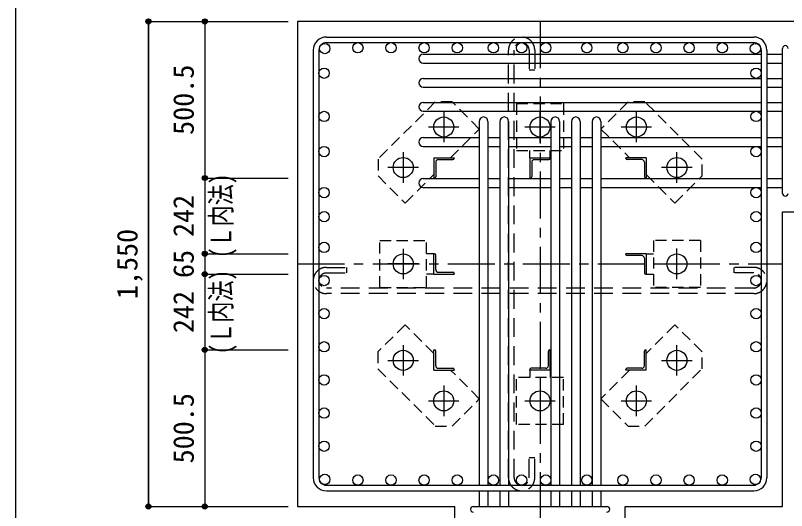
# Model space of a CAD drawing. Units: millimetres at full size, sheet at 1:30. Extents: x -5973 to 5954, y -4195 to 4201.
# Drawn here: x -5973 to -3508, y 1668 to 3250 of the extents above; entities that cross this region are included whole.
import ezdxf
from ezdxf.enums import TextEntityAlignment as Align

# ---------------------------------------------------------------- set-up
doc = ezdxf.new("R2010")
doc.units = ezdxf.units.MM
doc.header["$LTSCALE"] = 30
doc.header["$PDMODE"] = 32
doc.header["$PDSIZE"] = 15
for name, pattern in [('CHAIN1', [8, 5, -1, 1, -1]), ('DASHED1', [1.8, 1.2, -0.6]), ('DASHED2', [3, 2, -1])]:
    doc.linetypes.add(name, pattern=pattern)
for name, color, linetype in [('0-1_躯体線', 2, 'Continuous'), ('0-2_アンカーボルト', 4, 'CHAIN1'), ('0-3_立上り筋', 3, 'Continuous'), ('0-4_フープ筋', 7, 'Continuous'), ('0-5_基礎梁筋', 7, 'Continuous'), ('0-6_スタラップ筋', 7, 'Continuous'), ('0-7_文字', 4, 'Continuous'), ('0-9_プレート', 4, 'DASHED1'), ('0-A_アングル', 4, 'Continuous'), ('0-C', 7, 'DASHED2'), ('0-D_寸法', 4, 'Continuous'), ('F-0_枠', 6, 'Continuous')]:
    doc.layers.add(name, color=color, linetype=linetype)
doc.styles.add('ＭＳ ゴシック', font='')
doc.styles.get('ＭＳ ゴシック').set_extended_font_data('MS Gothic')

msp = doc.modelspace()

# ---------------------------------------------------------------- linework, layer by layer
at = {"layer": '0-1_躯体線'}
for p, q in [((-5070.8, 3231.03), (-5070.8, 1681.03)), ((-3120.8, 3231.03), (-5070.8, 3231.03)), ((-3520.8, 2622.53), (-3120.8, 2622.53)), ((-3520.8, 1681.03), (-3520.8, 2622.53)), ((-5070.8, 1681.03), (-4568.3, 1681.03)), ((-4568.3, 1281.03), (-4568.3, 1681.03)), ((-4023.3, 1281.03), (-4023.3, 1681.03)), ((-4023.3, 1681.03), (-3520.8, 1681.03))]:
    msp.add_line(p, q, dxfattribs=at)
at = {"layer": '0-2_アンカーボルト'}
for p, q in [((-4603.8, 2942.23), (-4603.8, 2844.73)), ((-4295.8, 2844.73), (-4295.8, 2942.23)), ((-3987.8, 2844.73), (-3987.8, 2942.23)), ((-4555, 2893.53), (-4652.5, 2893.53)), ((-4247.1, 2893.53), (-4344.6, 2893.53)), ((-3939.1, 2893.53), (-4036.6, 2893.53)), ((-4733.3, 2812.73), (-4733.3, 2715.23)), ((-3858.3, 2715.23), (-3858.3, 2812.73)), ((-4684.5, 2764.03), (-4782, 2764.03)), ((-3809.6, 2764.03), (-3907.1, 2764.03)), ((-4733.3, 2504.73), (-4733.3, 2407.23)), ((-3858.3, 2407.33), (-3858.3, 2504.83)), ((-4684.5, 2456.03), (-4782, 2456.03)), ((-3907.1, 2456.03), (-3809.6, 2456.03)), ((-4733.3, 2196.83), (-4733.3, 2099.33)), ((-3858.3, 2099.33), (-3858.3, 2196.83)), ((-4782, 2148.03), (-4684.5, 2148.03)), ((-3907.1, 2148.03), (-3809.6, 2148.03)), ((-4603.8, 2067.33), (-4603.8, 1969.83)), ((-4295.8, 2067.33), (-4295.8, 1969.83)), ((-3987.8, 1969.83), (-3987.8, 2067.33)), ((-4652.5, 2018.53), (-4555, 2018.53)), ((-4344.5, 2018.53), (-4247, 2018.53)), ((-4036.6, 2018.53), (-3939.1, 2018.53))]:
    msp.add_line(p, q, dxfattribs=at)
at = {"layer": '0-2_アンカーボルト', "color": 3, "linetype": 'Continuous'}
for centre in [(-4603.8, 2893.53), (-4295.8, 2893.53), (-3987.8, 2893.53), (-4733.3, 2764.03), (-3858.3, 2764.03), (-4733.3, 2456.03), (-3858.3, 2456.03), (-4733.3, 2148.03), (-3858.3, 2148.03), (-4603.8, 2018.53), (-4295.8, 2018.53), (-3987.8, 2018.53)]:
    msp.add_circle(centre, 32, dxfattribs=at)
at = {"layer": '0-3_立上り筋'}
for centre in [(-4984.1, 3144.33), (-4878.21, 3146.53), (-4772.32, 3146.53), (-4666.43, 3146.53), (-4560.53, 3146.53), (-4445.1, 3146.53), (-4354.8, 3146.53), (-4277.8, 3146.53), (-4146.5, 3146.53), (-4031.07, 3146.53), (-3925.18, 3146.53), (-3819.28, 3146.53), (-3713.39, 3146.53), (-3607.5, 3144.33), (-4986.3, 3065.33), (-3605.3, 3065.33), (-4986.3, 2927.33), (-3605.3, 2927.33), (-4986.3, 2815.03), (-3605.3, 2815.03), (-4986.3, 2684.03), (-3605.3, 2684.03), (-4986.3, 2607.03), (-3605.3, 2607.03), (-4986.3, 2508.98), (-3605.3, 2508.98), (-4986.3, 2403.08), (-3605.3, 2403.08), (-4986.3, 2297.19), (-3605.3, 2297.19), (-4986.3, 2191.3), (-3605.3, 2191.3), (-4986.3, 2085.41), (-3605.3, 2085.41), (-4986.3, 1979.51), (-3605.3, 1979.51), (-4986.3, 1873.62), (-3605.3, 1873.62), (-4984.1, 1767.73), (-4878.21, 1765.53), (-4772.32, 1765.53), (-4666.43, 1765.53), (-4560.53, 1765.53), (-4445.1, 1765.53), (-4354.8, 1765.53), (-4277.8, 1765.53), (-4146.5, 1765.53), (-4031.07, 1765.53), (-3925.18, 1765.53), (-3819.28, 1765.53), (-3713.39, 1765.53), (-3607.5, 1767.73)]:
    msp.add_circle(centre, 16.5, dxfattribs=at)
at = {"layer": '0-4_フープ筋'}
for p, q in [((-4978.8, 3181.03), (-3612.8, 3181.03)), ((-4978.8, 3163.03), (-3612.8, 3163.03)), ((-5020.8, 3139.03), (-5020.8, 1773.03)), ((-5002.8, 3139.03), (-5002.8, 1773.03)), ((-3588.8, 3139.03), (-3588.8, 1773.03)), ((-3570.8, 3139.03), (-3570.8, 1773.03)), ((-4978.8, 1749.03), (-3612.8, 1749.03)), ((-4978.8, 1731.03), (-3612.8, 1731.03))]:
    msp.add_line(p, q, dxfattribs=at)
for centre, radius, start, end in [((-4978.8, 3139.03), 42, 90, 180), ((-3612.8, 3139.03), 42, 0, 90), ((-4978.8, 3139.03), 24, 90, 180), ((-3612.8, 3139.03), 24, 0, 90), ((-4978.8, 1773.03), 42, 180, 270), ((-4978.8, 1773.03), 24, 180, 270), ((-3612.8, 1773.03), 42, 270, 0), ((-3612.8, 1773.03), 24, 270, 0)]:
    msp.add_arc(centre, radius, start, end, dxfattribs=at)
at = {"layer": '0-5_基礎梁筋'}
for p, q in [((-4669.3, 3125.83), (-3588.8, 3125.83)), ((-3570.8, 3125.83), (-3520.8, 3125.83)), ((-4669.3, 3097.83), (-3588.8, 3097.83)), ((-3570.8, 3097.83), (-3520.8, 3097.83)), ((-4669.3, 3048.83), (-3588.8, 3048.83)), ((-3570.8, 3048.83), (-3520.8, 3048.83)), ((-4669.3, 3020.83), (-3588.8, 3020.83)), ((-3570.8, 3020.83), (-3520.8, 3020.83)), ((-4669.3, 2971.83), (-3588.8, 2971.83)), ((-3570.8, 2971.83), (-3520.8, 2971.83)), ((-4669.3, 2943.83), (-3588.8, 2943.83)), ((-3570.8, 2943.83), (-3520.8, 2943.83)), ((-4490.3, 2911.53), (-4490.3, 1749.03)), ((-4462.3, 2911.53), (-4462.3, 1749.03)), ((-4424.3, 2911.53), (-4424.3, 1749.03)), ((-4396.3, 2911.53), (-4396.3, 1749.03)), ((-4261.3, 2911.53), (-4261.3, 1749.03)), ((-4233.3, 2911.53), (-4233.3, 1749.03)), ((-4195.3, 2911.53), (-4195.3, 1749.03)), ((-4167.3, 2911.53), (-4167.3, 1749.03)), ((-4129.3, 2911.53), (-4129.3, 1749.03)), ((-4101.3, 2911.53), (-4101.3, 1749.03)), ((-4669.3, 2859.53), (-4490.3, 2859.53)), ((-4462.3, 2859.53), (-4424.3, 2859.53)), ((-4396.3, 2859.53), (-4261.3, 2859.53)), ((-4233.3, 2859.53), (-4195.3, 2859.53)), ((-4167.3, 2859.53), (-4129.3, 2859.53)), ((-4101.3, 2859.53), (-3588.8, 2859.53)), ((-3570.8, 2859.53), (-3520.8, 2859.53)), ((-4669.3, 2831.53), (-4490.3, 2831.53)), ((-4462.3, 2831.53), (-4424.3, 2831.53)), ((-4396.3, 2831.53), (-4261.3, 2831.53)), ((-4233.3, 2831.53), (-4195.3, 2831.53)), ((-4167.3, 2831.53), (-4129.3, 2831.53)), ((-4101.3, 2831.53), (-3588.8, 2831.53)), ((-3570.8, 2831.53), (-3520.8, 2831.53)), ((-4669.3, 2728.53), (-4490.3, 2728.53)), ((-4462.3, 2728.53), (-4424.3, 2728.53)), ((-4396.3, 2728.53), (-4261.3, 2728.53)), ((-4233.3, 2728.53), (-4195.3, 2728.53)), ((-4167.3, 2728.53), (-4129.3, 2728.53)), ((-4101.3, 2728.53), (-3588.8, 2728.53)), ((-3570.8, 2728.53), (-3520.8, 2728.53)), ((-4669.3, 2700.53), (-4490.3, 2700.53)), ((-4462.3, 2700.53), (-4424.3, 2700.53)), ((-4396.3, 2700.53), (-4261.3, 2700.53)), ((-4233.3, 2700.53), (-4195.3, 2700.53)), ((-4167.3, 2700.53), (-4129.3, 2700.53)), ((-4101.3, 2700.53), (-3588.8, 2700.53)), ((-3570.8, 2700.53), (-3520.8, 2700.53)), ((-4490.3, 1731.03), (-4490.3, 1681.03)), ((-4462.3, 1731.03), (-4462.3, 1681.03)), ((-4424.3, 1731.03), (-4424.3, 1681.03)), ((-4396.3, 1731.03), (-4396.3, 1681.03)), ((-4261.3, 1731.03), (-4261.3, 1681.03)), ((-4233.3, 1731.03), (-4233.3, 1681.03)), ((-4195.3, 1731.03), (-4195.3, 1681.03)), ((-4167.3, 1731.03), (-4167.3, 1681.03)), ((-4129.3, 1731.03), (-4129.3, 1681.03)), ((-4101.3, 1731.03), (-4101.3, 1681.03))]:
    msp.add_line(p, q, dxfattribs=at)
for centre, start, end in [((-4669.3, 3111.83), 90, 270), ((-4669.3, 3034.83), 90, 270), ((-4669.3, 2957.83), 90, 270), ((-4476.3, 2911.53), 0, 180), ((-4410.3, 2911.53), 0, 180), ((-4247.3, 2911.53), 0, 180), ((-4181.3, 2911.53), 0, 180), ((-4115.3, 2911.53), 0, 180), ((-4669.3, 2845.53), 90, 270), ((-4669.3, 2714.53), 90, 270)]:
    msp.add_arc(centre, 14, start, end, dxfattribs=at)
at = {"layer": '0-6_スタラップ筋'}
for p, q in [((-3520.8, 2681.53), (-3520.8, 3144.83)), ((-4509.3, 1681.03), (-4082.3, 1681.03))]:
    msp.add_line(p, q, dxfattribs=at)
for centre, start, end in [((-3511.8, 3144.83), 0, 180), ((-3511.8, 2681.53), 180, 0), ((-4509.3, 1672.03), 90, 270), ((-4082.3, 1672.03), 270, 90)]:
    msp.add_arc(centre, 9, start, end, dxfattribs=at)
at = {"layer": '0-9_プレート'}
for p, q in [((-4630.7, 2974.13), (-4813.8, 2790.93)), ((-4577, 2974.13), (-4630.7, 2974.13)), ((-4490, 2887.13), (-4577, 2974.13)), ((-4370.8, 2968.53), (-4370.8, 2818.53)), ((-4014.6, 2974.03), (-4101.6, 2887.13)), ((-3960.9, 2974.03), (-4014.6, 2974.03)), ((-3777.7, 2790.93), (-3960.9, 2974.03)), ((-4581.6, 2795.53), (-4490, 2887.13)), ((-4101.6, 2887.13), (-4010, 2795.53)), ((-4370.8, 2818.53), (-4220.8, 2818.53)), ((-4328.3, 2795.53), (-4328.3, 2818.53)), ((-4263.3, 2795.53), (-4263.3, 2818.53)), ((-4813.8, 2790.93), (-4813.8, 2737.23)), ((-3777.7, 2737.23), (-3777.7, 2790.93)), ((-4813.8, 2737.23), (-4726.9, 2650.23)), ((-4726.9, 2650.23), (-4635.3, 2741.83)), ((-3956.3, 2741.83), (-3864.7, 2650.23)), ((-3864.7, 2650.23), (-3777.7, 2737.23)), ((-4658.3, 2381.03), (-4658.3, 2531.03)), ((-3783.3, 2531.03), (-3933.3, 2531.03)), ((-3933.3, 2531.03), (-3933.3, 2381.03)), ((-4635.3, 2488.53), (-4658.3, 2488.53)), ((-3956.3, 2488.53), (-3933.3, 2488.53)), ((-4635.3, 2423.53), (-4658.3, 2423.53)), ((-3956.3, 2423.53), (-3933.3, 2423.53)), ((-4808.3, 2381.03), (-4658.3, 2381.03)), ((-4726.9, 2261.83), (-4813.9, 2174.83)), ((-4635.3, 2170.23), (-4726.9, 2261.83)), ((-3864.7, 2261.83), (-3956.3, 2170.23)), ((-3777.8, 2174.83), (-3864.7, 2261.83)), ((-4813.9, 2174.83), (-4813.9, 2121.13)), ((-3777.8, 2121.13), (-3777.8, 2174.83)), ((-4813.9, 2121.13), (-4630.7, 1938.03)), ((-3960.9, 1937.93), (-3777.8, 2121.13)), ((-4490, 2024.93), (-4581.6, 2116.53)), ((-4328.3, 2116.53), (-4328.3, 2093.53)), ((-4263.3, 2116.53), (-4263.3, 2093.53)), ((-4010, 2116.53), (-4101.6, 2024.93)), ((-4220.8, 2093.53), (-4370.8, 2093.53)), ((-4220.8, 1943.53), (-4220.8, 2093.53)), ((-4577, 1938.03), (-4490, 2024.93)), ((-4101.6, 2024.93), (-4014.6, 1937.93)), ((-4630.7, 1938.03), (-4577, 1938.03)), ((-4014.6, 1937.93), (-3960.9, 1937.93))]:
    msp.add_line(p, q, dxfattribs=at)
for points in [[(-4370.8, 2968.53), (-4220.8, 2968.53), (-4220.8, 2818.53)], [(-4808.3, 2381.03), (-4808.3, 2531.03), (-4658.3, 2531.03)], [(-3783.3, 2531.03), (-3783.3, 2381.03), (-3933.3, 2381.03)], [(-4220.8, 1943.53), (-4370.8, 1943.53), (-4370.8, 2093.53)]]:
    msp.add_lwpolyline(points, dxfattribs=at)
at = {"layer": '0-A_アングル'}
for p, q in [((-4635.3, 2795.53), (-4570.3, 2795.53)), ((-4635.3, 2795.53), (-4635.3, 2730.53)), ((-4620.8, 2789.53), (-4574.3, 2789.53)), ((-4570.3, 2795.53), (-4570.3, 2793.53)), ((-4328.3, 2795.53), (-4263.3, 2795.53)), ((-4328.3, 2795.53), (-4328.3, 2730.53)), ((-4313.8, 2789.53), (-4267.3, 2789.53)), ((-4263.3, 2795.53), (-4263.3, 2793.53)), ((-3956.3, 2795.53), (-4021.3, 2795.53)), ((-4021.3, 2793.53), (-4021.3, 2795.53)), ((-3970.8, 2789.53), (-4017.3, 2789.53)), ((-3956.3, 2795.53), (-3956.3, 2730.53)), ((-4629.3, 2781.03), (-4629.3, 2734.53)), ((-4322.3, 2781.03), (-4322.3, 2734.53)), ((-3962.3, 2781.03), (-3962.3, 2734.53)), ((-4633.3, 2730.53), (-4635.3, 2730.53)), ((-4326.3, 2730.53), (-4328.3, 2730.53)), ((-3956.3, 2730.53), (-3958.3, 2730.53)), ((-4635.3, 2488.53), (-4633.3, 2488.53)), ((-4635.3, 2423.53), (-4635.3, 2488.53)), ((-4629.3, 2438.03), (-4629.3, 2484.53)), ((-3956.3, 2488.53), (-4021.3, 2488.53)), ((-4021.3, 2486.53), (-4021.3, 2488.53)), ((-3970.8, 2482.53), (-4017.3, 2482.53)), ((-3962.3, 2474.03), (-3962.3, 2427.53)), ((-3956.3, 2488.53), (-3956.3, 2423.53)), ((-4635.3, 2423.53), (-4570.3, 2423.53)), ((-4620.8, 2429.53), (-4574.3, 2429.53)), ((-4570.3, 2425.53), (-4570.3, 2423.53)), ((-3956.3, 2423.53), (-3958.3, 2423.53)), ((-4635.3, 2181.53), (-4633.3, 2181.53)), ((-4635.3, 2116.53), (-4635.3, 2181.53)), ((-4629.3, 2131.03), (-4629.3, 2177.53)), ((-4269.3, 2131.03), (-4269.3, 2177.53)), ((-4265.3, 2181.53), (-4263.3, 2181.53)), ((-4263.3, 2116.53), (-4263.3, 2181.53)), ((-3962.3, 2131.03), (-3962.3, 2177.53)), ((-3958.3, 2181.53), (-3956.3, 2181.53)), ((-3956.3, 2116.53), (-3956.3, 2181.53)), ((-4620.8, 2122.53), (-4574.3, 2122.53)), ((-4277.8, 2122.53), (-4324.3, 2122.53)), ((-3970.8, 2122.53), (-4017.3, 2122.53)), ((-4635.3, 2116.53), (-4570.3, 2116.53)), ((-4570.3, 2118.53), (-4570.3, 2116.53)), ((-4328.3, 2116.53), (-4328.3, 2118.53)), ((-4263.3, 2116.53), (-4328.3, 2116.53)), ((-4021.3, 2116.53), (-4021.3, 2118.53)), ((-3956.3, 2116.53), (-4021.3, 2116.53))]:
    msp.add_line(p, q, dxfattribs=at)
for centre, radius, start, end in [((-4620.8, 2781.03), 8.5, 90, 180), ((-4574.3, 2793.53), 4, 270, 0), ((-4313.8, 2781.03), 8.5, 90, 180), ((-4267.3, 2793.53), 4, 270, 0), ((-4017.3, 2793.53), 4, 180, 270), ((-3970.8, 2781.03), 8.5, 0, 90), ((-4633.3, 2734.53), 4, 270, 0), ((-4326.3, 2734.53), 4, 270, 0), ((-3958.3, 2734.53), 4, 180, 270), ((-4633.3, 2484.53), 4, 0, 90), ((-4017.3, 2486.53), 4, 180, 270), ((-3970.8, 2474.03), 8.5, 0, 90), ((-4620.8, 2438.03), 8.5, 180, 270), ((-4574.3, 2425.53), 4, 0, 90), ((-3958.3, 2427.53), 4, 180, 270), ((-4633.3, 2177.53), 4, 0, 90), ((-4265.3, 2177.53), 4, 90, 180), ((-3958.3, 2177.53), 4, 90, 180), ((-4620.8, 2131.03), 8.5, 180, 270), ((-4574.3, 2118.53), 4, 0, 90), ((-4324.3, 2118.53), 4, 90, 180), ((-4277.8, 2131.03), 8.5, 270, 0), ((-4017.3, 2118.53), 4, 90, 180), ((-3970.8, 2131.03), 8.5, 270, 0)]:
    msp.add_arc(centre, radius, start, end, dxfattribs=at)
at = {"layer": '0-C'}
for p, q in [((-4396.8, 1773.03), (-4396.8, 3139.03)), ((-4378.8, 1773.03), (-4378.8, 3139.03)), ((-4330.8, 3139.03), (-4330.8, 3075.03)), ((-4312.8, 3139.03), (-4312.8, 3075.03)), ((-4312.8, 3075.03), (-4330.8, 3075.03)), ((-4978.8, 2445.08), (-4914.8, 2445.08)), ((-4914.8, 2445.08), (-4914.8, 2427.08)), ((-4978.8, 2427.08), (-4914.8, 2427.08)), ((-3612.8, 2427.08), (-3676.8, 2427.08)), ((-3612.8, 2379.08), (-4978.8, 2379.08)), ((-3612.8, 2361.08), (-4978.8, 2361.08)), ((-4330.8, 1773.03), (-4330.8, 1837.03))]:
    msp.add_line(p, q, dxfattribs=at)
for points in [[(-3612.8, 2445.08), (-3676.8, 2445.08), (-3676.8, 2427.08)], [(-4312.8, 1773.03), (-4312.8, 1837.03), (-4330.8, 1837.03)]]:
    msp.add_lwpolyline(points, dxfattribs=at)
for centre, radius, start, end in [((-4354.8, 3139.03), 42, 0, 180), ((-4354.8, 3139.03), 24, 0, 180), ((-4978.8, 2403.08), 42, 90, 270), ((-3612.8, 2403.08), 42, 270, 90), ((-4978.8, 2403.08), 24, 90, 270), ((-3612.8, 2403.08), 24, 270, 90), ((-3612.8, 2403.08), 24, 270, 90), ((-4354.8, 1773.03), 42, 180, 0), ((-4354.8, 1773.03), 24, 180, 0), ((-4354.8, 1773.03), 24, 180, 0)]:
    msp.add_arc(centre, radius, start, end, dxfattribs=at)
at = {"layer": '0-D_寸法'}
for p, q in [((-5547.84, 3231.03), (-5367.84, 3231.03)), ((-5547.84, 3231.03), (-5367.84, 3231.03)), ((-5547.84, 3231.03), (-5547.84, 1681.03)), ((-5547.84, 1681.03), (-5547.84, 3231.03)), ((-5367.84, 3231.03), (-5367.84, 2730.53)), ((-5367.84, 3231.03), (-5100.8, 3231.03)), ((-5367.84, 2730.53), (-5100.8, 2730.53)), ((-5367.84, 2730.53), (-5367.84, 2488.53)), ((-5367.84, 2488.53), (-5100.8, 2488.53)), ((-5367.84, 2488.53), (-5367.84, 2423.53)), ((-5367.84, 2423.53), (-5100.8, 2423.53)), ((-5367.84, 2423.53), (-5367.84, 2181.53)), ((-5367.84, 2181.53), (-5100.8, 2181.53)), ((-5367.84, 2181.53), (-5367.84, 1681.03)), ((-5547.84, 1681.03), (-5367.84, 1681.03)), ((-5367.84, 1681.03), (-5100.8, 1681.03)), ((-5367.84, 1681.03), (-5100.8, 1681.03))]:
    msp.add_line(p, q, dxfattribs=at)
at = {"layer": '0-D_寸法', "linetype": 'CHAIN1'}
for p, q in [((-4295.8, 3231.03), (-4295.8, 1281.03)), ((-5070.8, 2456.03), (-3520.8, 2456.03))]:
    msp.add_line(p, q, dxfattribs=at)
at = {"layer": '0-D_寸法'}
for centre, radius in [((-5547.84, 3231.03), 8), ((-5547.84, 3231.03), 7.2), ((-5547.84, 3231.03), 6.4), ((-5547.84, 3231.03), 5.6), ((-5547.84, 3231.03), 4.8), ((-5547.84, 3231.03), 4), ((-5547.84, 3231.03), 3.2), ((-5547.84, 3231.03), 2.4), ((-5547.84, 3231.03), 1.6), ((-5547.84, 3231.03), 0.8), ((-5367.84, 3231.03), 8), ((-5367.84, 3231.03), 7.2), ((-5367.84, 3231.03), 6.4), ((-5367.84, 3231.03), 5.6), ((-5367.84, 3231.03), 4.8), ((-5367.84, 3231.03), 4), ((-5367.84, 3231.03), 3.2), ((-5367.84, 3231.03), 2.4), ((-5367.84, 3231.03), 1.6), ((-5367.84, 3231.03), 0.8), ((-5367.84, 2730.53), 8), ((-5367.84, 2730.53), 7.2), ((-5367.84, 2730.53), 6.4), ((-5367.84, 2730.53), 5.6), ((-5367.84, 2730.53), 4.8), ((-5367.84, 2730.53), 4), ((-5367.84, 2730.53), 3.2), ((-5367.84, 2730.53), 2.4), ((-5367.84, 2730.53), 1.6), ((-5367.84, 2730.53), 0.8), ((-5367.84, 2488.53), 8), ((-5367.84, 2488.53), 7.2), ((-5367.84, 2488.53), 6.4), ((-5367.84, 2488.53), 5.6), ((-5367.84, 2488.53), 4.8), ((-5367.84, 2488.53), 4), ((-5367.84, 2488.53), 3.2), ((-5367.84, 2488.53), 2.4), ((-5367.84, 2488.53), 1.6), ((-5367.84, 2488.53), 0.8), ((-5367.84, 2423.53), 8), ((-5367.84, 2423.53), 7.2), ((-5367.84, 2423.53), 6.4), ((-5367.84, 2423.53), 5.6), ((-5367.84, 2423.53), 4.8), ((-5367.84, 2423.53), 4), ((-5367.84, 2423.53), 3.2), ((-5367.84, 2423.53), 2.4), ((-5367.84, 2423.53), 1.6), ((-5367.84, 2423.53), 0.8), ((-5367.84, 2181.53), 8), ((-5367.84, 2181.53), 7.2), ((-5367.84, 2181.53), 6.4), ((-5367.84, 2181.53), 5.6), ((-5367.84, 2181.53), 4.8), ((-5367.84, 2181.53), 4), ((-5367.84, 2181.53), 3.2), ((-5367.84, 2181.53), 2.4), ((-5367.84, 2181.53), 1.6), ((-5367.84, 2181.53), 0.8), ((-5547.84, 1681.03), 8), ((-5547.84, 1681.03), 7.2), ((-5547.84, 1681.03), 6.4), ((-5547.84, 1681.03), 5.6), ((-5547.84, 1681.03), 4.8), ((-5547.84, 1681.03), 4), ((-5547.84, 1681.03), 3.2), ((-5547.84, 1681.03), 2.4), ((-5547.84, 1681.03), 1.6), ((-5547.84, 1681.03), 0.8), ((-5367.84, 1681.03), 8), ((-5367.84, 1681.03), 7.2), ((-5367.84, 1681.03), 6.4), ((-5367.84, 1681.03), 5.6), ((-5367.84, 1681.03), 4.8), ((-5367.84, 1681.03), 4), ((-5367.84, 1681.03), 3.2), ((-5367.84, 1681.03), 2.4), ((-5367.84, 1681.03), 1.6), ((-5367.84, 1681.03), 0.8)]:
    msp.add_circle(centre, radius, dxfattribs=at)
at = {"layer": '0-D_寸法', "color": 7}
for p in [(-5547.84, 3231.03), (-5367.84, 3231.03), (-5367.84, 2730.53), (-5367.84, 2488.53), (-5367.84, 2423.53), (-5367.84, 2181.53), (-5547.84, 1681.03), (-5367.84, 1681.03)]:
    msp.add_point(p, dxfattribs=at)
at = {"layer": 'F-0_枠'}
msp.add_line((-5972.88, 4201.15), (-5972.88, -4195.24), dxfattribs=at)

# ---------------------------------------------------------------- texts
at = {"layer": '0-7_文字', "style": 'ＭＳ ゴシック', "width": 0.75}
for p in [(-5262.95, 2474.83), (-5262.95, 2167.24)]:
    msp.add_text('(Ｌ内法)', height=65.98, rotation=90, dxfattribs=at).set_placement(p, align=Align.BOTTOM_LEFT)
at = {"layer": '0-D_寸法', "style": 'ＭＳ ゴシック'}
for s, p in [('500.5', (-5382.84, 2868.28)), ('242', (-5382.84, 2542.03)), ('1,550', (-5562.84, 2343.53)), ('65', (-5382.84, 2411.03)), ('242', (-5382.84, 2235.03)), ('500.5', (-5382.84, 1818.78))]:
    msp.add_text(s, height=65.98, rotation=90, dxfattribs=at).set_placement(p, align=Align.BOTTOM_LEFT)

doc.saveas('drawing.dxf')
